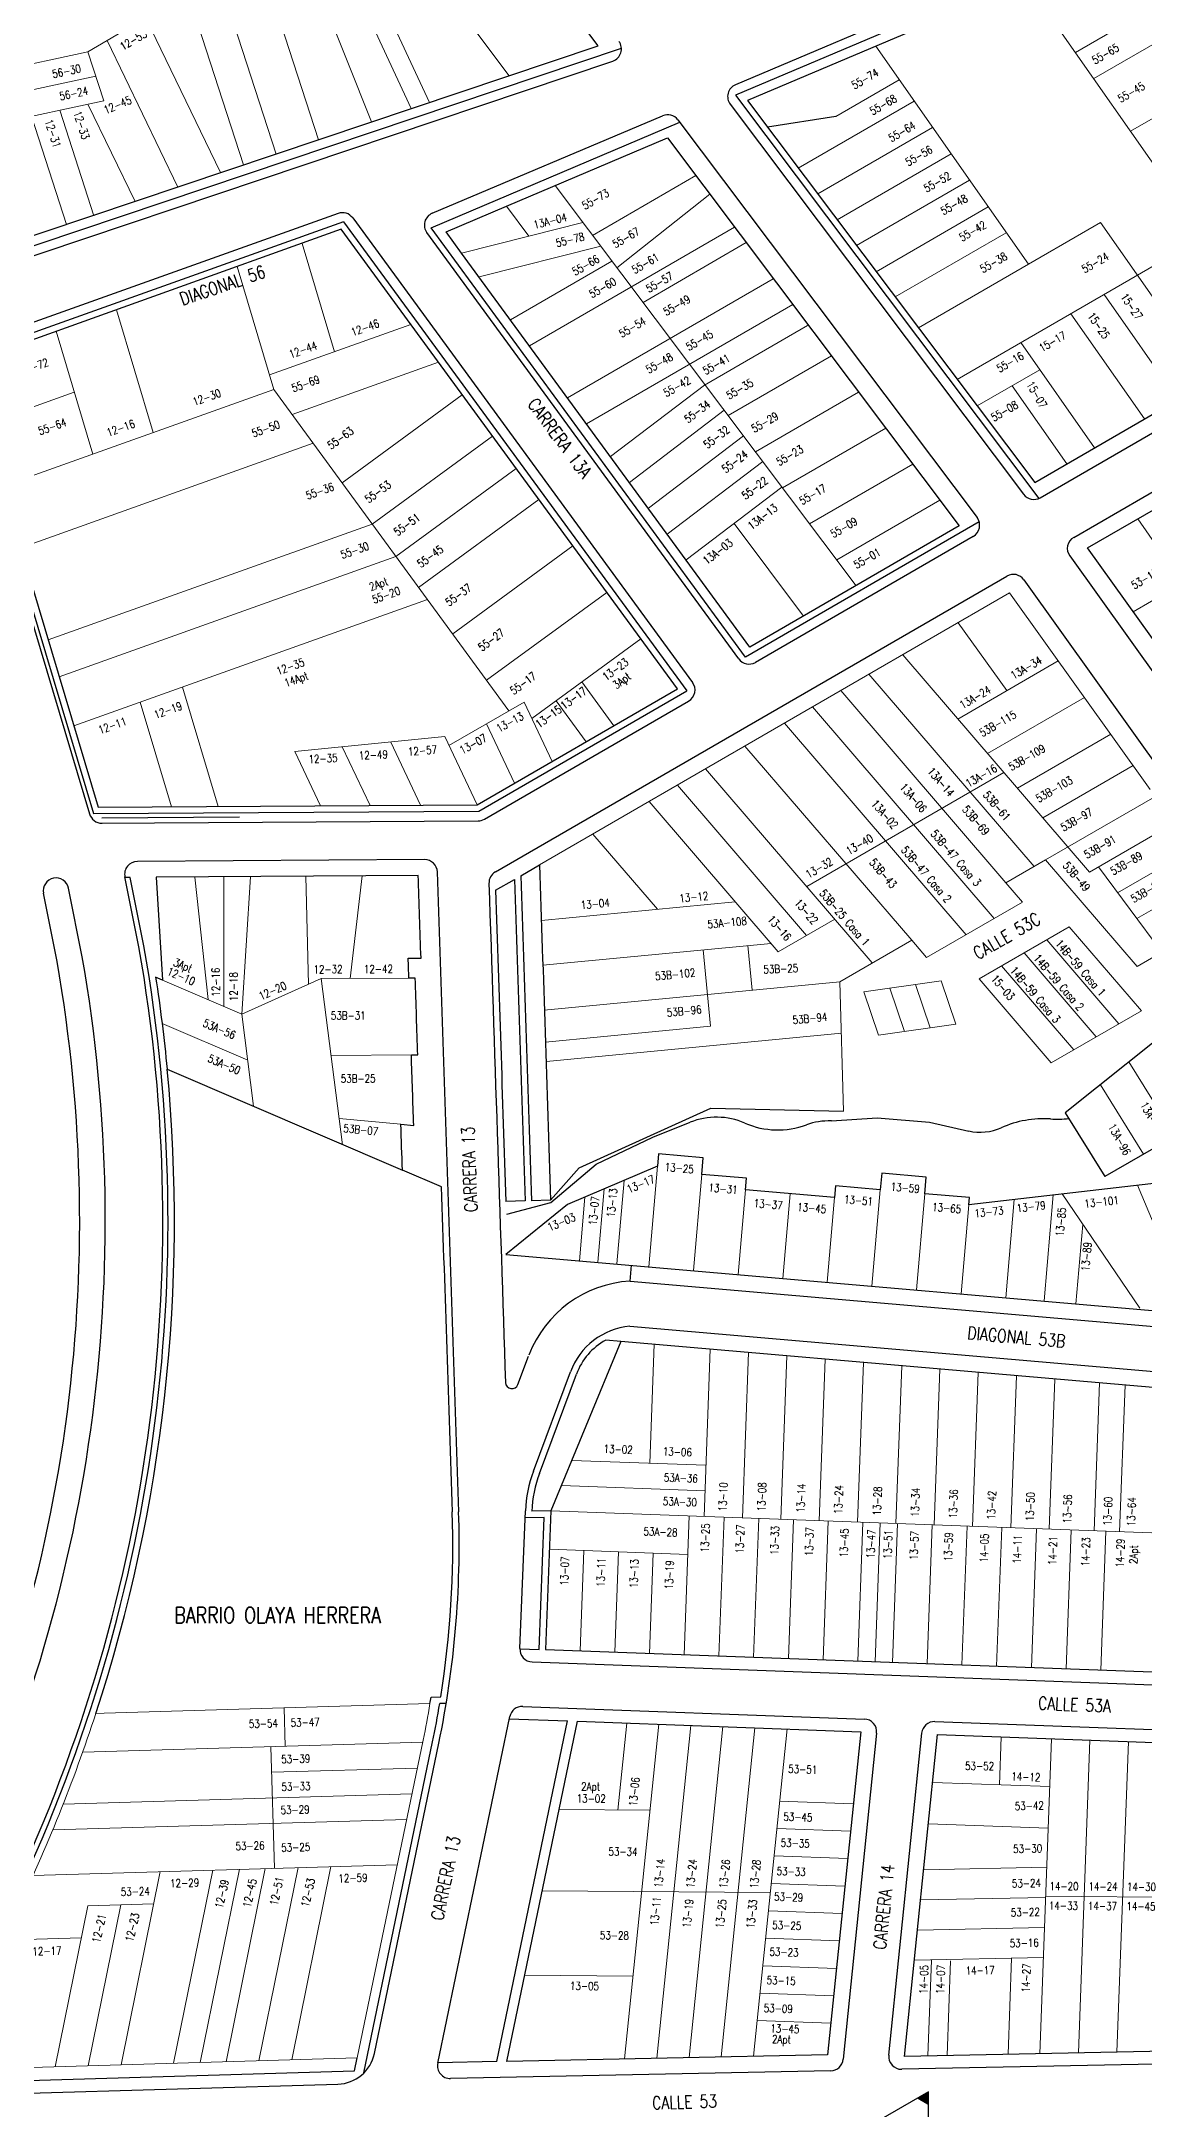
# Model space of a CAD drawing. Header units: millimetres. Extents: x 1022434 to 1024646, y 1272610 to 1274311.
# Drawn here: x 1022953.7 to 1023126.1, y 1272995.3 to 1273318.5 of the extents above; entities that cross this region are included whole.
import ezdxf
from ezdxf.enums import TextEntityAlignment as Align

# ---------------------------------------------------------------- set-up
doc = ezdxf.new("R2010")
doc.units = ezdxf.units.MM
doc.header["$MEASUREMENT"] = 0
for name, color, linetype, lineweight in [('CAB_RG6', 19, 'Continuous', 30), ('NOMENCLATURA', 23, 'Continuous', 0), ('Planimetria_Varios', 251, 'Continuous', 0)]:
    doc.layers.add(name, color=color, linetype=linetype, lineweight=lineweight)
for name, color, linetype in [('DISP_AMP_SA', 7, 'Continuous'), ('Nombre_Barrios', 7, 'Continuous'), ('NOMEN', 251, 'Continuous'), ('PLANIMETRIA', 8, 'Continuous'), ('TEXT_AMP', 5, 'Continuous')]:
    doc.layers.add(name, color=color, linetype=linetype)
doc.styles.add('BARRIO', font='simplex.shx', dxfattribs={"width": 0.8, "height": 2.5})
doc.styles.add('CALLE', font='simplex.shx', dxfattribs={"width": 0.8, "height": 2})
doc.styles.add('NOMEN', font='simplex.shx', dxfattribs={"width": 0.8, "height": 1.25})
doc.styles.add('TAHOMA', font='tahoma.ttf')

# ---------------------------------------------------------------- blocks, each defined once
blk = doc.blocks.new('Amp_MB')
at = {"color": 0}
blk.add_lwpolyline([(-0.01, 5.25), (-0.01, -5.25), (9.08, 0)], close=True, dxfattribs=at)
for points in [[(-0.01, 5.25), (-0.01, 3.2), (1.77, 4.22)], [(7.31, 1.03), (7.31, -1.03), (9.08, 0)]]:
    blk.add_solid(points, dxfattribs=at)
for tag, p in [('DISP_INT', (2.63, 6.91)), ('MODULO', (2.63, 5.5)), ('CONTROL', (2.61, 4.18))]:
    blk.add_attdef(tag, p, '', height=1, dxfattribs=at)

msp = doc.modelspace()

# ---------------------------------------------------------------- linework, layer by layer
at = {"layer": 'CAB_RG6'}
msp.add_lwpolyline([(1022984.66, 1273197.27), (1022963.13, 1273197.12)], dxfattribs=at)
at = {"layer": 'PLANIMETRIA', "linetype": 'Continuous'}
for p, q in [((1023040.73, 1273317.81), (1022992.41, 1273382.04)), ((1023135.48, 1273342.77), (1023062.19, 1273311.72)), ((1023137.85, 1273342.14), (1023062.19, 1273310.09)), ((1022938.65, 1273281.96), (1023044.36, 1273317.45)), ((1022939.14, 1273283.71), (1023040.73, 1273317.81)), ((1022940.46, 1273280.99), (1023043, 1273315.41)), ((1023062.19, 1273310.09), (1023109.59, 1273247.09)), ((1023014.79, 1273291.64), (1023050.81, 1273306.9)), ((1023053.18, 1273306.26), (1023099.96, 1273244.09)), ((1023061.37, 1273308.68), (1023107.23, 1273247.74)), ((1023077.88, 1273306.79), (1023067.2, 1273305.1)), ((1023014.63, 1273289.4), (1023053.48, 1273305.86)), ((1023026.41, 1273292.76), (1023051.57, 1273303.42)), ((1023051.57, 1273303.42), (1023097.18, 1273242.79)), ((1023000.93, 1273290.33), (1022940.62, 1273268.78)), ((1023000.07, 1273291.62), (1022941.41, 1273270.65)), ((1023000.93, 1273290.33), (1023054.6, 1273217.02)), ((1023002.36, 1273290.92), (1023055.48, 1273218.35)), ((1023016.96, 1273288.76), (1023026.41, 1273292.76)), ((1023062.7, 1273222.03), (1023013.96, 1273288.62)), ((1023063.74, 1273222.3), (1023014.63, 1273289.4)), ((1023019.38, 1273285.44), (1023016.96, 1273288.76)), ((1023064.45, 1273223.87), (1023019.38, 1273285.44)), ((1023109.82, 1273247.21), (1023175.19, 1273285)), ((1023115.06, 1273241), (1023180.09, 1273278.59)), ((1023117.23, 1273239.36), (1023180.51, 1273275.95)), ((1022940.17, 1273268.19), (1022961.24, 1273197.82)), ((1022940.62, 1273268.78), (1022961.86, 1273197.86)), ((1023100.28, 1273243.43), (1023063.74, 1273222.3)), ((1023097.18, 1273242.79), (1023064.45, 1273223.87)), ((1023099.36, 1273241.16), (1023065.32, 1273221.48)), ((1023114.44, 1273238.1), (1023136.17, 1273207.74)), ((1023138.67, 1273209.4), (1023117.23, 1273239.36)), ((1023024.66, 1273188.74), (1023104.62, 1273234.96)), ((1023107.25, 1273234.4), (1023129.51, 1273203.29)), ((1023022.08, 1273198.22), (1023054.6, 1273217.02)), ((1023022.94, 1273196.98), (1023054.87, 1273215.44)), ((1022961.86, 1273197.86), (1023022.08, 1273198.22)), ((1022962.92, 1273196.36), (1023021.95, 1273196.71)), ((1023013.59, 1273190.66), (1022968.71, 1273190.38)), ((1023028.62, 1273188.14), (1023031.57, 1273189.84)), ((1022968.95, 1273177.02), (1022966.77, 1273187.95)), ((1022967.6, 1273187.87), (1022966.78, 1273187.87)), ((1022969.74, 1273177.18), (1022967.6, 1273187.87)), ((1023024.7, 1273185.87), (1023027.64, 1273187.57)), ((1022956.15, 1273174.76), (1022954.03, 1273185.4)), ((1022960.09, 1273175.46), (1022957.95, 1273186.18)), ((1023143.61, 1273174.94), (1023113.72, 1273151.07)), ((1023037.77, 1273142.49), (1023058.32, 1273151.82)), ((1023058.32, 1273151.82), (1023079.07, 1273151.36)), ((1023113.72, 1273151.07), (1023119.9, 1273141.13)), ((1023136.89, 1273150.95), (1023119.9, 1273141.13)), ((1023049.26, 1273147.3), (1023055.1, 1273149.61)), ((1023077.18, 1273149.82), (1023084.32, 1273150.33)), ((1023084.32, 1273150.33), (1023092.53, 1273149.62)), ((1023092.53, 1273149.62), (1023098.65, 1273148.25)), ((1023040.44, 1273143.08), (1023049.26, 1273147.3)), ((1023016.22, 1273139.54), (1023010.13, 1273142.15)), ((1023033.3, 1273137.46), (1023037.77, 1273142.49)), ((1023033.33, 1273137.07), (1023040.44, 1273143.08)), ((1023029.3, 1273137.32), (1023026.3, 1273137.23)), ((1023026.43, 1273135.26), (1023033.33, 1273137.07)), ((1023033.3, 1273137.46), (1023030.3, 1273137.36)), ((1023045.71, 1273124.79), (1023045.92, 1273127.28)), ((1023045.71, 1273124.79), (1023159.86, 1273114.9)), ((1023044.28, 1273115.38), (1023041.92, 1273115.59)), ((1023045.67, 1273117.77), (1023164.81, 1273107.45)), ((1023028.18, 1273108.64), (1023029.84, 1273113.08)), ((1023030.6, 1273095.11), (1023036.4, 1273110.63)), ((1023031.54, 1273094.76), (1023037.33, 1273110.28)), ((1023028.49, 1273067.38), (1023029.35, 1273088.91)), ((1023032.31, 1273087.88), (1023029.31, 1273087.83)), ((1023033.35, 1273088.91), (1023030.35, 1273088.85)), ((1023031.49, 1273067.26), (1023032.31, 1273087.88)), ((1023028.49, 1273067.37), (1023031.49, 1273067.26)), ((1023030.42, 1273065.3), (1023167.94, 1273060.23)), ((1022962.22, 1273057.25), (1022962.22, 1273057.25)), ((1023014.61, 1273059.79), (1023016.13, 1273059.83)), ((1023015.97, 1273058.83), (1023016.99, 1273058.86)), ((1023028.94, 1273058.35), (1023082.34, 1273056.38)), ((1023015.66, 1273002.61), (1023026.9, 1273056.76)), ((1023024.9, 1273002.86), (1023035.96, 1273056.09)), ((1023026.84, 1273056.43), (1023035.96, 1273056.09)), ((1023084.26, 1273054.18), (1023079.03, 1273003.22)), ((1023086.14, 1273003.85), (1023091.3, 1273054.18)), ((1023093.36, 1273055.98), (1023168.26, 1273053.22)), ((1023004.1, 1273001.07), (1023014.84, 1273052.79)), ((1023005.76, 1273004.11), (1023015.82, 1273052.58)), ((1023002.64, 1273001.41), (1023003.06, 1273003.42)), ((1023024.9, 1273002.86), (1023015.67, 1273002.67)), ((1023168.95, 1273003.3), (1023088.17, 1273001.65)), ((1022949.85, 1272999.86), (1023002.64, 1273001.41)), ((1022949.91, 1272997.86), (1023000.06, 1272999.33)), ((1023077.09, 1273001.42), (1023017.66, 1273000.21))]:
    msp.add_line(p, q, dxfattribs=at)
for points in [[(1023135.91, 1273339.69), (1023064.07, 1273309.26), (1023108.96, 1273249.6), (1023173.03, 1273286.64)], [(1023053.13, 1273217.32), (1023000.56, 1273289.14), (1022941.85, 1273268.15), (1022962.6, 1273198.86), (1023021.8, 1273199.21)], [(1023033.35, 1273088.91), (1023032.49, 1273067.22), (1023165.51, 1273062.32), (1023164.84, 1273104.94), (1023044.28, 1273115.38), (1023033.35, 1273088.91)], [(1023037.48, 1273056.03), (1023081.77, 1273054.4), (1023076.59, 1273003.91), (1023026.44, 1273002.89), (1023037.48, 1273056.03)], [(1023167.19, 1273051.25), (1023167.91, 1273005.28), (1023088.63, 1273003.66), (1023093.79, 1273053.96)]]:
    msp.add_lwpolyline(points, close=True, dxfattribs=at)
for points in [[(1023012.61, 1273188.16), (1022971.67, 1273187.9), (1022972.65, 1273171.82), (1022971.56, 1273172.28, -0.014612), (1022973.36, 1273157.91), (1023010.13, 1273142.15, -0.000023), (1023009.89, 1273149.31), (1023011.9, 1273149.12, -0.000036), (1023011.53, 1273160.15), (1023012.53, 1273160.16, -0.000039), (1023012.14, 1273172.15), (1023011.14, 1273172.15, -0.00001), (1023011.04, 1273175.24), (1023013.04, 1273175.25, -0.000042), (1023012.61, 1273188.16)], [(1023077.69, 1273137.86), (1023063.75, 1273139.07), (1023063.9, 1273140.88), (1023056.93, 1273141.48), (1023057.15, 1273144.07), (1023050.18, 1273144.68), (1023050.01, 1273142.76), (1023035.92, 1273136.75), (1023026.3, 1273128.98), (1023159.85, 1273117.41, 0.521708), (1023166.16, 1273124.97), (1023160.99, 1273143.92), (1023098.68, 1273136.74), (1023098.77, 1273137.86), (1023091.8, 1273138.46), (1023092.02, 1273141.05), (1023085.05, 1273141.66), (1023084.82, 1273139.07), (1023077.85, 1273139.67)]]:
    msp.add_lwpolyline(points, format="xyb", close=True, dxfattribs=at)
for centre, radius, start, end in [((1023042.37, 1273317.31), 2, 288.5581, 36.9589), ((1023062.97, 1273309.88), 2, 112.9579, 216.9589), ((1023051.59, 1273305.05), 2, 36.9589, 112.9579), ((1023000.75, 1273289.74), 2, 36.2047, 109.6691), ((1023015.57, 1273289.8), 2, 112.9579, 216.2047), ((1023108.82, 1273248.94), 2, 216.9589, 300.032), ((1023098.36, 1273242.89), 2, 300.032, 36.9589), ((1023116.06, 1273239.27), 2, 120.032, 215.5929), ((1023105.63, 1273233.23), 2, 35.5929, 120.032), ((1023064.31, 1273223.21), 2, 216.2047, 300.032), ((1023053.87, 1273217.17), 2, 300.032, 36.2047), ((1022963.17, 1273198.35), 2, 195.1562, 270.3581), ((1023021.94, 1273198.71), 2, 270.3414, 300.032), ((1022968.72, 1273188.38), 2, 90.3581, 192.5986), ((1023013.6, 1273188.66), 2, 1.8681, 90.3581), ((1100520.06, 1275716.56), 77529.67, 181.8676179, 181.9063543), ((1022955.99, 1273185.79), 2, 11.3014, 191.3014), ((1100520.05, 1275716.56), 77545.67, 181.8680573, 181.9419574), ((1023025.66, 1273187), 2, 120.032, 181.8696), ((1100520.06, 1275716.56), 77537.67, 181.8695726, 181.9272272), ((1100520.06, 1275716.56), 77533.67, 181.8692005, 181.906353), ((1100520.06, 1275716.56), 77532.67, 181.8688049, 181.9063533), ((1100520.06, 1275716.56), 77536.67, 181.8703873, 181.906352), ((1022726.61, 1273134.27), 246.08, 334.137, 10.0042), ((1022726.62, 1273134.27), 246.88, 334.1369, 10.0086), ((1022726.61, 1273134.27), 233.08, 334.137, 10.0042), ((1022726.61, 1273134.27), 237.08, 334.137, 10.0042), ((1022726.62, 1273134.27), 247.88, 341.897, 5.4728), ((1023059.23, 1273139.18), 11.23, 66.6746, 111.6133), ((1023068.81, 1273161.39), 12.97, 246.6746, 290.1192), ((1023076.75, 1273139.72), 10.11, 87.5651, 110.1192), ((1023100.43, 1273156.19), 8.13, 257.3742, 293.9547), ((1023110.42, 1273133.7), 16.48, 86.4585, 113.9547), ((1023112.48, 1273166.89), 16.78, 266.4585, 276.1007), ((1100520.05, 1275716.56), 77546.67, 181.9043918, 181.9419574), ((1023046.76, 1273106.76), 18.06, 93.3448, 158.9282), ((1023046.76, 1273106.76), 11.06, 95.6556, 159.5179), ((1023046.76, 1273106.76), 10.06, 118.7278, 159.5179), ((1023027.24, 1273108.99), 1, 181.9272, 339.5179), ((1023049.34, 1273088.11), 20, 159.5179, 177.7172), ((1023049.34, 1273088.11), 19, 159.5179, 177.7863), ((1022866.49, 1273083.6), 152.52, 348.2677, 1.942), ((1022866.49, 1273083.6), 151.52, 350.976, 1.942), ((1023030.49, 1273067.3), 2, 177.7172, 267.8898), ((1022866.62, 1273083.58), 149.89, 350.4785, 350.8679), ((1022866.49, 1273083.6), 151.52, 348.2677, 350.5909), ((1023028.86, 1273056.35), 2, 87.8898, 168.2677), ((1023082.27, 1273054.38), 2, 354.1473, 87.8898), ((1023093.28, 1273053.98), 2, 87.8898, 174.1473), ((1022999.88, 1273005.33), 6, 271.681, 348.2677), ((1023017.62, 1273002.21), 2, 168.2677, 271.1691), ((1023077.04, 1273003.42), 2, 271.1691, 354.1473), ((1023088.13, 1273003.65), 2, 174.1473, 271.1691)]:
    msp.add_arc(centre, radius, start, end, dxfattribs=at)
at = {"layer": 'Planimetria_Varios', "linetype": 'Continuous'}
for p, q in [((1022997.02, 1273303.14), (1022985.23, 1273339.49)), ((1023005.3, 1273305.92), (1022992, 1273339.34)), ((1023006.76, 1273339.84), (1023026.84, 1273313.15)), ((1022985.32, 1273299.21), (1022973.12, 1273336.81)), ((1022990.39, 1273300.91), (1022978.36, 1273337.97)), ((1022981.71, 1273298), (1022963.93, 1273334.79)), ((1023115.32, 1273316.78), (1023141.39, 1273331.85)), ((1023011.51, 1273308), (1023001.57, 1273329.34)), ((1023014.37, 1273308.96), (1023004.41, 1273330.34)), ((1023146.96, 1273271.57), (1023107.66, 1273327.72)), ((1023118.19, 1273312.69), (1023144.26, 1273327.76)), ((1022960.97, 1273316.87), (1022970.02, 1273322.19)), ((1023123.94, 1273304.46), (1023150.01, 1273319.53)), ((1022930.49, 1273310.38), (1022960.97, 1273316.87)), ((1022963.45, 1273309.22), (1022960.97, 1273316.87)), ((1022975.03, 1273295.75), (1022963.97, 1273318.63)), ((1023107.97, 1273283.68), (1023084.13, 1273317.75)), ((1022931.73, 1273306.55), (1022962.21, 1273313.05)), ((1023077.88, 1273306.79), (1023087.79, 1273312.52)), ((1022932.97, 1273302.73), (1022963.45, 1273309.22)), ((1023072.01, 1273298.7), (1023090.13, 1273309.17)), ((1022957.64, 1273289.87), (1022952.14, 1273306.81)), ((1022961.92, 1273291.26), (1022956.57, 1273307.76)), ((1022968.34, 1273293.51), (1022960.99, 1273308.7)), ((1023075.04, 1273294.67), (1023093.01, 1273305.06)), ((1023078.07, 1273290.65), (1023095.89, 1273300.95)), ((1023056, 1273297.53), (1023039.86, 1273288.2)), ((1023081.1, 1273286.62), (1023098.76, 1273296.84)), ((1023034.01, 1273295.98), (1023081.05, 1273233.46)), ((1023058.19, 1273294.62), (1023043.67, 1273283.13)), ((1023026.41, 1273292.76), (1023029.92, 1273288.09)), ((1023029.92, 1273288.09), (1023038.35, 1273290.21)), ((1023084.2, 1273282.5), (1023101.71, 1273292.63)), ((1023090.79, 1273273.74), (1023119.27, 1273290.21)), ((1023136.53, 1273265.54), (1023119.27, 1273290.21)), ((1022994.44, 1273286.95), (1022999.51, 1273270.01)), ((1023019.38, 1273285.44), (1023029.92, 1273288.09)), ((1023022.11, 1273281.71), (1023041.14, 1273286.51)), ((1023062.05, 1273289.48), (1023029.99, 1273270.94)), ((1023063.87, 1273287.06), (1023047.74, 1273277.73)), ((1023087.15, 1273278.57), (1023104.52, 1273288.61)), ((1023096.84, 1273265.69), (1023135.45, 1273288.01)), ((1022984.28, 1273283.32), (1022990.03, 1273264.13)), ((1023042.89, 1273284.17), (1023027.02, 1273275)), ((1023068.11, 1273281.43), (1023035.94, 1273262.83)), ((1023071.14, 1273277.4), (1023038.91, 1273258.77)), ((1023131.32, 1273262.52), (1023119.81, 1273278.97)), ((1022965.42, 1273276.58), (1022971.17, 1273257.39)), ((1023011.45, 1273274.27), (1022989.36, 1273266.38)), ((1023073.47, 1273274.11), (1023057.34, 1273264.78)), ((1023126.11, 1273259.51), (1023114.6, 1273275.96)), ((1022955.99, 1273273.21), (1022961.74, 1273254.02)), ((1023118.29, 1273254.99), (1023106.78, 1273271.44)), ((1023015.76, 1273268.38), (1022992.9, 1273260.21)), ((1023077.2, 1273269.35), (1023061.06, 1273260.03)), ((1023099.97, 1273261.54), (1023109.75, 1273267.19)), ((1022990.03, 1273264.13), (1022947.59, 1273248.97)), ((1022990.03, 1273264.13), (1023026.79, 1273213.92)), ((1023042.68, 1273253.62), (1023057.34, 1273264.78)), ((1023113.99, 1273252.51), (1023105.45, 1273264.71)), ((1022958.84, 1273263.7), (1022944.7, 1273258.64)), ((1023019.48, 1273263.29), (1023000.71, 1273249.55)), ((1023045.63, 1273249.58), (1023060.43, 1273260.86)), ((1023081.44, 1273263.72), (1023065.3, 1273254.39)), ((1023085.68, 1273258.08), (1023069.54, 1273248.76)), ((1022996.19, 1273255.72), (1022950.47, 1273239.37)), ((1023024.21, 1273256.84), (1023005.43, 1273243.09)), ((1023048.58, 1273245.55), (1023063.44, 1273256.86)), ((1023027.91, 1273251.79), (1023009.13, 1273238.04)), ((1023051.54, 1273241.51), (1023066.45, 1273252.87)), ((1023089.92, 1273252.45), (1023073.78, 1273243.12)), ((1023054.49, 1273237.48), (1023069.45, 1273248.87)), ((1023031.45, 1273246.95), (1023012.67, 1273233.2)), ((1023094.15, 1273246.81), (1023078.02, 1273237.49)), ((1023005.43, 1273243.09), (1022954.78, 1273224.99)), ((1023061.97, 1273243.17), (1023072.85, 1273228.72)), ((1023125.08, 1273243.9), (1023132.09, 1273233.87)), ((1023009.13, 1273238.04), (1022956.5, 1273219.23)), ((1023036.77, 1273239.68), (1023017.99, 1273225.94)), ((1023124.35, 1273229.4), (1023139.04, 1273237.89)), ((1023042.08, 1273232.42), (1023023.3, 1273218.68)), ((1023105.05, 1273232.32), (1023031.57, 1273189.84)), ((1023127.02, 1273201.62), (1023105.05, 1273232.32)), ((1023014.06, 1273231.31), (1022958.8, 1273211.56)), ((1023047.4, 1273225.16), (1023030.36, 1273212.69)), ((1023104.62, 1273217.06), (1023097.02, 1273227.68)), ((1023088.34, 1273222.66), (1023117.52, 1273188.71)), ((1023083.06, 1273219.61), (1023108.86, 1273189.59)), ((1023112.65, 1273221.7), (1023096.96, 1273212.63)), ((1022975.77, 1273217.62), (1022981.36, 1273198.97)), ((1023034.15, 1273215.46), (1023038.84, 1273209.06)), ((1023038.19, 1273218.42), (1023043.19, 1273211.58)), ((1023078.65, 1273217.06), (1023104.45, 1273187.04)), ((1023116.74, 1273215.98), (1023101.61, 1273207.23)), ((1022969.17, 1273215.26), (1022974.06, 1273198.93)), ((1023017.41, 1273208.49), (1023029.14, 1273215.27)), ((1023033.53, 1273205.99), (1023029.14, 1273215.27)), ((1023074.25, 1273214.51), (1023102.64, 1273181.48)), ((1023016.75, 1273209.87), (1022993.33, 1273207.55)), ((1023012.98, 1273199.16), (1023008.3, 1273209.03)), ((1023021.8, 1273199.21), (1023016.75, 1273209.87)), ((1023027.67, 1273202.6), (1023023.27, 1273211.88)), ((1023069.84, 1273211.97), (1023098.23, 1273178.93)), ((1023120.84, 1273210.26), (1023106.25, 1273201.83)), ((1022997.35, 1273199.07), (1022993.33, 1273207.55)), ((1023005.07, 1273199.11), (1023000.73, 1273208.28)), ((1023063.68, 1273208.4), (1023089.74, 1273178.08)), ((1023057.51, 1273204.84), (1023083.57, 1273174.51)), ((1023104.16, 1273204.26), (1023073.33, 1273186.44)), ((1023124.35, 1273205.36), (1023110.23, 1273197.2)), ((1023048.7, 1273199.75), (1023068.89, 1273176.26)), ((1023053.11, 1273202.29), (1023073.29, 1273178.8)), ((1023127.72, 1273200.49), (1023110.65, 1273190.63)), ((1023130.41, 1273196.16), (1023117.52, 1273188.71)), ((1023039.89, 1273194.65), (1023049.99, 1273182.9)), ((1023104.45, 1273187.04), (1023110.65, 1273190.63)), ((1023110.65, 1273190.63), (1023124.96, 1273173.98)), ((1023133.06, 1273191.91), (1023121.92, 1273185.47)), ((1022977.7, 1273187.94), (1022979.75, 1273168.78)), ((1022982.23, 1273187.97), (1022982.21, 1273167.72)), ((1022986.4, 1273187.99), (1022985.03, 1273166.51)), ((1022995.06, 1273188.05), (1022995.47, 1273171.17)), ((1023003.82, 1273188.1), (1023001.96, 1273172.09)), ((1023107.04, 1273184.02), (1023104.45, 1273187.04)), ((1023118.91, 1273189.51), (1023128.82, 1273176.21)), ((1023135.7, 1273187.66), (1023124.93, 1273181.44)), ((1023062.17, 1273184.07), (1023031.85, 1273181.16)), ((1023092.07, 1273175.37), (1023107.04, 1273184.02)), ((1023077.7, 1273181.35), (1023068.89, 1273176.26)), ((1023067.76, 1273177.57), (1023032.08, 1273174.15)), ((1023064.79, 1273170.26), (1023064.12, 1273177.23)), ((1023078.49, 1273171.57), (1023089.74, 1273178.08)), ((1023089.74, 1273178.08), (1023092.07, 1273175.37)), ((1023110.84, 1273178.14), (1023122.11, 1273165.02)), ((1023058.3, 1273164.61), (1023057.15, 1273176.56)), ((1023103.79, 1273174.06), (1023115.07, 1273160.94)), ((1023107.32, 1273176.1), (1023118.59, 1273162.98)), ((1023124.96, 1273173.98), (1023128.82, 1273176.21)), ((1022985.03, 1273166.51), (1022972.65, 1273171.82)), ((1022997.45, 1273172.06), (1022985.03, 1273166.51)), ((1023011.14, 1273172.15), (1022997.45, 1273172.06)), ((1022997.45, 1273172.06), (1023000.75, 1273146.11)), ((1023078.49, 1273171.57), (1023032.31, 1273167.14)), ((1023079.07, 1273151.36), (1023078.49, 1273171.57)), ((1023086.3, 1273170.56), (1023088.59, 1273163.81)), ((1023090.33, 1273171.13), (1023092.62, 1273164.39)), ((1022985.95, 1273159.32), (1022972.58, 1273165.05)), ((1022985.03, 1273166.51), (1022986.86, 1273152.13)), ((1023058.3, 1273164.61), (1023032.48, 1273162.14)), ((1023078.78, 1273163.56), (1023032.64, 1273159.14)), ((1023011.53, 1273160.15), (1022998.98, 1273160.07)), ((1023123.7, 1273159.04), (1023130.89, 1273147.48)), ((1023119.23, 1273155.47), (1023125.97, 1273144.64)), ((1023009.89, 1273149.31), (1023000.23, 1273150.22)), ((1023050.01, 1273142.76), (1023048.65, 1273127.05)), ((1023056.93, 1273141.48), (1023055.63, 1273126.44)), ((1023038.65, 1273137.92), (1023037.79, 1273127.99)), ((1023041.68, 1273139.21), (1023040.68, 1273127.74)), ((1023044.8, 1273140.54), (1023043.67, 1273127.48)), ((1023063.75, 1273139.07), (1023062.6, 1273125.84)), ((1023070.72, 1273138.46), (1023069.57, 1273125.23)), ((1023077.69, 1273137.86), (1023076.55, 1273124.63)), ((1023084.82, 1273139.07), (1023083.52, 1273124.03)), ((1023091.8, 1273138.46), (1023090.5, 1273123.42)), ((1023111.86, 1273138.26), (1023110.42, 1273121.7)), ((1023125.42, 1273120.58), (1023113.24, 1273138.42)), ((1023133.4, 1273119.79), (1023125.03, 1273139.78)), ((1023098.68, 1273136.74), (1023097.47, 1273122.82)), ((1023105.77, 1273137.56), (1023104.44, 1273122.21)), ((1023116.48, 1273133.67), (1023115.4, 1273121.26)), ((1023049.48, 1273114.93), (1023048.8, 1273096.34)), ((1023058.25, 1273114.17), (1023057.29, 1273088.02)), ((1023064.23, 1273113.65), (1023063.28, 1273087.8)), ((1023070.22, 1273113.13), (1023069.28, 1273087.58)), ((1023076.2, 1273112.62), (1023075.27, 1273087.36)), ((1023082.19, 1273112.1), (1023081.27, 1273087.14)), ((1023088.17, 1273111.58), (1023087.26, 1273086.92)), ((1023094.16, 1273111.06), (1023093.26, 1273086.7)), ((1023100.14, 1273110.54), (1023099.26, 1273086.48)), ((1023106.13, 1273110.02), (1023105.25, 1273086.26)), ((1023112.11, 1273109.5), (1023111.25, 1273086.04)), ((1023119.1, 1273108.9), (1023118.24, 1273085.78)), ((1023123.09, 1273108.55), (1023122.24, 1273085.63)), ((1023036.61, 1273096.79), (1023057.58, 1273096.02)), ((1023034.98, 1273092.85), (1023057.43, 1273092.02)), ((1023033.35, 1273088.91), (1023165.17, 1273084.05)), ((1023054.98, 1273088.11), (1023054.18, 1273066.43)), ((1023060.4, 1273087.91), (1023059.6, 1273066.23)), ((1023065.83, 1273087.71), (1023065.03, 1273066.03)), ((1023071.26, 1273087.51), (1023070.46, 1273065.83)), ((1023076.68, 1273087.31), (1023075.88, 1273065.63)), ((1023082.11, 1273087.11), (1023081.31, 1273065.43)), ((1023084.81, 1273087.01), (1023084.01, 1273065.33)), ((1023087.53, 1273086.91), (1023086.74, 1273065.23)), ((1023092.96, 1273086.71), (1023092.16, 1273065.03)), ((1023098.39, 1273086.51), (1023097.59, 1273064.83)), ((1023103.81, 1273086.31), (1023103.01, 1273064.63)), ((1023033.13, 1273082.91), (1023054.76, 1273082.11)), ((1023109.24, 1273086.11), (1023108.44, 1273064.43)), ((1023114.67, 1273085.91), (1023113.87, 1273064.23)), ((1023120.09, 1273085.71), (1023119.29, 1273064.03)), ((1023038.48, 1273082.71), (1023037.9, 1273067.03)), ((1023043.9, 1273082.51), (1023043.33, 1273066.83)), ((1023049.33, 1273082.31), (1023048.75, 1273066.63)), ((1022991.82, 1273052.11), (1022991.65, 1273058.11)), ((1023045.21, 1273055.75), (1023043.82, 1273042.16)), ((1023050.22, 1273055.56), (1023044.86, 1273003.26)), ((1023055.23, 1273055.38), (1023049.9, 1273003.37)), ((1023060.24, 1273055.2), (1023054.93, 1273003.47)), ((1023065.24, 1273055.01), (1023059.97, 1273003.57)), ((1023070.25, 1273054.83), (1023065.01, 1273003.68)), ((1022960.16, 1273051.18), (1023013.3, 1273052.74)), ((1022990.14, 1273033.06), (1022989.59, 1273052.05)), ((1023103.46, 1273046.1), (1023103.74, 1273053.59)), ((1023109.79, 1273004.09), (1023111.61, 1273053.3)), ((1023115.8, 1273004.21), (1023117.6, 1273053.08)), ((1023121.81, 1273004.33), (1023123.6, 1273052.86)), ((1022989.7, 1273048.05), (1023012.47, 1273048.72)), ((1022957.12, 1273043.09), (1023011.63, 1273044.69)), ((1023093.02, 1273046.48), (1023111.33, 1273045.81)), ((1023048.84, 1273042.12), (1023034.61, 1273042.24)), ((1023069.1, 1273043.56), (1023080.61, 1273043.14)), ((1022955.47, 1273039.04), (1023010.8, 1273040.67)), ((1023068.66, 1273039.27), (1023080.17, 1273038.85)), ((1023092.35, 1273040), (1023111.09, 1273039.31)), ((1023068.22, 1273034.99), (1023079.73, 1273034.56)), ((1022952.39, 1273031.95), (1023009.33, 1273033.62)), ((1022972.27, 1273032.53), (1022966.15, 1273002.34)), ((1022980.49, 1273032.77), (1022974.36, 1273002.58)), ((1022984.67, 1273032.9), (1022978.54, 1273002.7)), ((1022988.7, 1273033.01), (1022982.57, 1273002.82)), ((1022993.83, 1273033.17), (1022987.7, 1273002.97)), ((1022998.96, 1273033.32), (1022992.84, 1273003.12)), ((1023110.87, 1273033.22), (1023091.62, 1273032.82)), ((1023067.63, 1273029.25), (1023031.98, 1273029.54)), ((1023067.78, 1273030.7), (1023079.29, 1273030.28)), ((1023110.69, 1273028.51), (1023091.14, 1273028.11)), ((1023146.74, 1273028.4), (1023110.7, 1273028.7)), ((1022960.99, 1273027.2), (1022955.88, 1273002.04)), ((1022960.99, 1273027.2), (1022971.25, 1273027.5)), ((1022966.12, 1273027.35), (1022961.01, 1273002.19)), ((1023067.34, 1273026.41), (1023078.86, 1273025.99)), ((1022947.62, 1273021.8), (1022959.97, 1273022.17)), ((1023066.9, 1273022.13), (1023078.42, 1273021.7)), ((1023110.52, 1273023.81), (1023090.65, 1273023.4)), ((1023110.35, 1273019.1), (1023090.17, 1273018.69)), ((1023092.27, 1273003.73), (1023092.82, 1273018.72)), ((1023095.27, 1273003.79), (1023095.82, 1273018.61)), ((1023104.79, 1273003.99), (1023105.34, 1273019)), ((1023046.19, 1273016.2), (1023029.23, 1273016.33)), ((1023066.46, 1273017.84), (1023077.98, 1273017.42)), ((1023066.02, 1273013.55), (1023077.54, 1273013.13)), ((1023065.58, 1273009.27), (1023077.1, 1273008.84))]:
    msp.add_line(p, q, dxfattribs=at)
for points in [[(1023114.36, 1273180.17), (1023100.27, 1273172.02), (1023111.54, 1273158.91), (1023125.64, 1273167.05)], [(1023096.65, 1273164.96), (1023094.36, 1273171.71), (1023082.27, 1273169.98), (1023084.57, 1273163.24)]]:
    msp.add_lwpolyline(points, close=True, dxfattribs=at)
msp.add_lwpolyline([(1022962.22, 1273057.25, -0.033873), (1022949.67, 1273026.14), (1022938.05, 1273001.52), (1023003.06, 1273003.42), (1023013.38, 1273053.09, 0.009647), (1023014.44, 1273058.78), (1022963.52, 1273057.29)], format="xyb", close=True, dxfattribs=at)

# ---------------------------------------------------------------- block references
at = {"layer": 'DISP_AMP_SA'}
ref = msp.add_blockref('Amp_MB', (1023087.8, 1272995.48), dxfattribs=dict(at, rotation=299.9572159845914))
ref.add_attrib('NOMBRE_AMP', 'PHV-201', dxfattribs={"layer": 'TEXT_AMP', "height": 2.6, "rotation": 29.2092, "style": 'TAHOMA'}).set_placement((1023100.67, 1272988.69), align=Align.MIDDLE_CENTER)

# ---------------------------------------------------------------- texts
at = {"layer": 'Nombre_Barrios', "style": 'BARRIO', "width": 0.8}
msp.add_text(' BARRIO OLAYA HERRERA', height=2.5, dxfattribs=at).set_placement((1022973.12, 1273071.37))
at = {"layer": 'NOMEN', "linetype": 'Continuous', "style": 'NOMEN', "width": 0.8}
for s, rotation, p in [('12-53', 30.242, (1022966.44, 1273317.04)), ('55-65', 30.032, (1023118.38, 1273314.88)), ('56-30', 12.0294, (1022955.54, 1273312.76)), ('55-74', 30.032, (1023080.79, 1273310.98)), ('56-24', 12.0294, (1022956.67, 1273309.28)), ('12-45', 22.5265, (1022963.75, 1273307.13)), ('55-68', 30.032, (1023083.63, 1273306.93)), ('55-45', 30.032, (1023122.41, 1273308.88)), ('12-31', 287.9758, (1022954.21, 1273306.09)), ('12-33', 287.9758, (1022958.69, 1273307.39)), ('55-64', 30.032, (1023086.57, 1273302.73)), ('55-56', 30.032, (1023089.21, 1273298.96)), ('55-52', 30.032, (1023092.08, 1273294.86)), ('55-73', 30.032, (1023038.67, 1273292.17)), ('55-48', 30.032, (1023094.71, 1273291.32)), ('13A-04', 14.1338, (1023030.81, 1273289.19)), ('55-42', 30.032, (1023097.61, 1273287.19)), ('55-78', 14.1338, (1023034.29, 1273286.35)), ('55-67', 30.032, (1023043.42, 1273286.16)), ('55-66', 30.032, (1023037.13, 1273281.86)), ('55-61', 30.032, (1023046.45, 1273282.14)), ('55-38', 30.032, (1023100.88, 1273282.28)), ('55-24', 30.032, (1023116.77, 1273282.25)), ('55-60', 30.032, (1023039.77, 1273278.35)), ('55-57', 30.032, (1023048.66, 1273279.19)), ('55-49', 30.032, (1023051.37, 1273275.59)), ('15-27', 304.9848, (1023122.31, 1273278.6)), ('12-46', 19.6691, (1023002.36, 1273272.42)), ('55-54', 30.032, (1023044.43, 1273272.16)), ('15-25', 304.9848, (1023117.14, 1273275.61)), ('12-44', 19.6691, (1022992.68, 1273268.96)), ('55-45', 30.032, (1023054.92, 1273270.12)), ('15-17', 30.032, (1023110.09, 1273269.91)), ('55-72', 19.6691, (1022950.67, 1273266.33)), ('55-48', 30.032, (1023048.64, 1273266.56)), ('55-41', 30.032, (1023057.54, 1273266.36)), ('55-16', 30.032, (1023103.47, 1273266.72)), ('12-30', 19.6691, (1022977.62, 1273261.54)), ('55-69', 19.6691, (1022993.09, 1273263.67)), ('55-42', 30.032, (1023051.39, 1273262.9)), ('55-35', 30.032, (1023061.21, 1273262.52)), ('15-07', 300.032, (1023107.62, 1273264.95)), ('55-34', 37.296, (1023054.79, 1273258.79)), ('55-08', 30.032, (1023102.59, 1273259.07)), ('55-64', 19.6691, (1022953.48, 1273256.96)), ('12-16', 19.6691, (1022964.18, 1273256.74)), ('55-50', 19.6691, (1022986.85, 1273256.62)), ('55-63', 36.2047, (1022998.99, 1273254.68)), ('55-32', 37.296, (1023057.79, 1273254.8)), ('55-29', 30.032, (1023065.13, 1273257.32)), ('55-24', 37.296, (1023060.66, 1273250.99)), ('55-23', 30.032, (1023069.02, 1273252.14)), ('55-36', 19.6691, (1022995.3, 1273246.89)), ('55-53', 36.2047, (1023004.85, 1273246.29)), ('55-22', 37.296, (1023063.77, 1273246.85)), ('55-17', 30.032, (1023072.62, 1273246.04)), ('55-51', 36.2047, (1023009.38, 1273241.16)), ('13A-13', 37.296, (1023064.69, 1273242.13)), ('55-09', 30.032, (1023077.49, 1273240.88)), ('55-30', 19.6691, (1023000.75, 1273237.63)), ('55-45', 36.2047, (1023013.02, 1273236.19)), ('13A-03', 37.296, (1023057.69, 1273236.67)), ('55-01', 30.032, (1023081.12, 1273236.06)), ('53-130', 30.032, (1023124.52, 1273232.86)), ('2Apt', 19.6691, (1023005.21, 1273232.62)), ('55-20', 19.6691, (1023005.67, 1273230.64)), ('55-37', 36.2047, (1023017.43, 1273230.17)), ('55-27', 36.2047, (1023022.56, 1273223.15)), ('12-35', 19.6691, (1022990.69, 1273219.47)), ('13-23', 36.2047, (1023041.96, 1273218.54)), ('13A-34', 30.032, (1023105.65, 1273218.77)), ('14Apt', 19.6691, (1022991.94, 1273217.6)), ('55-17', 36.2047, (1023027.53, 1273216.36)), ('3Apt', 36.2047, (1023043.59, 1273217.24)), ('13-17', 36.2047, (1023035.42, 1273214.02)), ('13A-24', 30.032, (1023097.67, 1273214.15)), ('12-11', 19.6691, (1022962.88, 1273210.26)), ('12-19', 19.6691, (1022971.57, 1273212.64)), ('13-13', 28.4892, (1023025.24, 1273210.5)), ('13-15', 36.2047, (1023031.51, 1273211.15)), ('53B-115', 30.032, (1023100.78, 1273209.79)), ('13-07', 28.4892, (1023019.49, 1273207.09)), ('12-35', 2.6915, (1022995.49, 1273205.72)), ('12-49', 2.6915, (1023003.35, 1273206.29)), ('12-57', 4.2744, (1023011.05, 1273206.9)), ('53B-109', 30.032, (1023105.33, 1273204.5)), ('13A-16', 30.032, (1023098.62, 1273201.89)), ('53B-103', 30.032, (1023109.6, 1273199.53)), ('53B-97', 30.032, (1023113.47, 1273195.02)), ('13-40', 30.032, (1023079.93, 1273191.35)), ('53B-91', 30.032, (1023117.13, 1273190.76)), ('13-32', 30.032, (1023073.61, 1273187.69)), ('53B-89', 30.032, (1023121.24, 1273188.18)), ('53B-81', 30.032, (1023124.45, 1273183.87)), ('12-10', 336.8012, (1022973.22, 1273172.75)), ('3Apt', 336.8012, (1022974.21, 1273174.15)), ('12-16', 90.4479, (1022981.6, 1273169.25)), ('12-32', 0.3581, (1022996.24, 1273172.88)), ('12-42', 0.3581, (1023004.12, 1273172.93)), ('12-18', 90.4479, (1022984.39, 1273168.54)), ('12-20', 24.0823, (1022988.03, 1273168.67)), ('53A-56', 336.8012, (1022978.83, 1273164.66)), ('53A-50', 336.8012, (1022979.59, 1273159.13)), ('53B-25', 0.3581, (1023000.5, 1273155.81)), ('53B-07', 354.5978, (1023000.87, 1273148.08)), ('13-17', 23.1015, (1023045.55, 1273138.49)), ('13-25', 355.0482, (1023051.09, 1273142.02)), ('13-07', 84.5678, (1023040.49, 1273133.47)), ('13-13', 84.5678, (1023043.31, 1273134.72)), ('13-31', 355.0482, (1023057.94, 1273138.82)), ('13-51', 355.0482, (1023079.11, 1273136.98)), ('13-59', 355.0482, (1023086.41, 1273138.96)), ('13-101', 6.5758, (1023116.81, 1273136.26)), ('13-03', 23.1015, (1023033.14, 1273132.56)), ('13-37', 355.0482, (1023065, 1273136.38)), ('13-45', 355.0482, (1023071.8, 1273135.79)), ('13-65', 355.0482, (1023092.88, 1273135.79)), ('13-73', 6.5758, (1023099.63, 1273134.73)), ('13-79', 6.5758, (1023106.22, 1273135.55)), ('13-02', 357.8898, (1023041.57, 1273097.98)), ('13-06', 357.8898, (1023050.82, 1273097.58)), ('53A-36', 357.8898, (1023050.97, 1273093.51)), ('13-10', 87.8898, (1023060.79, 1273088.81)), ('13-08', 87.8898, (1023066.85, 1273088.81)), ('13-14', 87.8898, (1023072.98, 1273088.59)), ('13-24', 87.8898, (1023078.85, 1273088.37)), ('53A-30', 357.8898, (1023050.83, 1273089.8)), ('13-28', 87.8898, (1023084.9, 1273088.15)), ('13-34', 87.8898, (1023090.85, 1273087.93)), ('13-36', 87.8898, (1023096.8, 1273087.71)), ('13-42', 87.8898, (1023102.76, 1273087.49)), ('13-50', 87.8898, (1023108.8, 1273087.27)), ('13-56', 87.8898, (1023114.62, 1273086.92)), ('13-60', 87.8898, (1023120.94, 1273086.55)), ('13-64', 87.8898, (1023124.63, 1273086.48)), ('53A-28', 357.8898, (1023047.8, 1273085.09)), ('13-25', 87.8898, (1023058.01, 1273082.4)), ('13-27', 87.8898, (1023063.44, 1273082.2)), ('13-33', 87.8898, (1023068.87, 1273082)), ('13-37', 87.8898, (1023074.29, 1273081.8)), ('13-45', 87.8898, (1023079.73, 1273081.6)), ('13-47', 87.8898, (1023083.92, 1273081.45)), ('13-51', 87.8898, (1023086.58, 1273081.35)), ('13-57', 87.8898, (1023090.67, 1273081.2)), ('13-59', 87.8898, (1023096.02, 1273081)), ('14-05', 87.8898, (1023101.62, 1273080.8)), ('14-11', 87.8898, (1023106.79, 1273080.61)), ('14-21', 87.8898, (1023112.31, 1273080.4)), ('14-23', 87.8898, (1023117.47, 1273080.21)), ('14-29', 87.8898, (1023122.87, 1273080.01)), ('2Apt', 87.8898, (1023124.99, 1273080.57)), ('13-07', 87.8898, (1023036.03, 1273077.21)), ('13-11', 87.8898, (1023041.72, 1273077)), ('13-13', 87.8898, (1023046.89, 1273076.81)), ('13-19', 87.8898, (1023052.4, 1273076.61)), ('53-54', 1.681, (1022986.15, 1273054.98)), ('53-47', 1.681, (1022992.68, 1273055.17)), ('53-39', 1.681, (1022991.21, 1273049.45)), ('53-51', 357.8898, (1023070.42, 1273047.98)), ('53-52', 359.6887, (1023098.08, 1273048.42)), ('14-12', 357.8898, (1023105.29, 1273046.8)), ('53-33', 1.681, (1022991.24, 1273045.15)), ('13-02', 359.5339, (1023037.37, 1273043.35)), ('2Apt', 359.5339, (1023038.07, 1273045.22)), ('13-06', 84.1473, (1023046.76, 1273042.7)), ('53-29', 1.681, (1022991.11, 1273041.52)), ('53-45', 357.8898, (1023069.66, 1273040.51)), ('53-42', 1.1691, (1023105.86, 1273042.15)), ('53-35', 357.8898, (1023069.24, 1273036.44)), ('53-26', 1.681, (1022984.07, 1273035.88)), ('53-25', 1.681, (1022991.21, 1273035.64)), ('53-34', 359.5339, (1023042.34, 1273035.05)), ('13-14', 84.1473, (1023050.73, 1273029.95)), ('53-30', 1.1691, (1023105.61, 1273035.45)), ('12-29', 1.681, (1022973.84, 1273030.07)), ('12-45', 77.3209, (1022986.39, 1273026.83)), ('12-51', 77.135, (1022990.59, 1273027.14)), ('12-53', 77.135, (1022995.48, 1273026.9)), ('12-59', 1.681, (1023000.15, 1273030.84)), ('13-24', 84.1473, (1023055.72, 1273029.91)), ('13-26', 84.1473, (1023060.89, 1273029.87)), ('13-28', 84.1473, (1023065.69, 1273029.83)), ('53-33', 357.8898, (1023068.61, 1273032.01)), ('53-24', 1.1691, (1023105.41, 1273030.05)), ('53-24', 1.681, (1022966.13, 1273028.74)), ('12-39', 77.3209, (1022982.03, 1273026.7)), ('13-11', 84.1473, (1023050.11, 1273024.04)), ('13-19', 84.1473, (1023055.16, 1273023.68)), ('13-25', 84.1473, (1023060.33, 1273023.64)), ('13-33', 84.1473, (1023065.13, 1273023.6)), ('53-29', 357.8898, (1023068.21, 1273028.02)), ('14-20', 359.5308, (1023111.27, 1273029.65)), ('14-24', 359.5308, (1023117.37, 1273029.6)), ('14-30', 359.5308, (1023123.38, 1273029.55)), ('12-21', 77.135, (1022962.83, 1273021.32)), ('12-23', 77.135, (1022968.02, 1273021.48)), ('53-25', 357.8898, (1023067.92, 1273023.58)), ('53-22', 1.1691, (1023105.24, 1273025.53)), ('14-33', 359.5308, (1023111.18, 1273026.6)), ('14-37', 359.5308, (1023117.28, 1273026.55)), ('14-45', 359.5308, (1023123.29, 1273026.5)), ('53-28', 359.5339, (1023041, 1273021.96)), ('53-16', 1.1691, (1023105.07, 1273020.72)), ('12-17', 1.681, (1022952.32, 1273019.43)), ('53-23', 357.8898, (1023067.49, 1273019.41)), ('13-05', 359.5339, (1023036.32, 1273014.05)), ('53-15', 357.8898, (1023067.04, 1273014.97)), ('14-05', 87.8898, (1023092.17, 1273013.39)), ('14-07', 87.8898, (1023094.79, 1273013.39)), ('14-17', 1.16, (1023098.18, 1273016.44)), ('14-27', 87.8898, (1023108.17, 1273013.63)), ('53-09', 357.8898, (1023066.59, 1273010.61)), ('13-45', 357.8898, (1023067.63, 1273007.43)), ('2Apt', 357.8898, (1023067.88, 1273005.76))]:
    msp.add_text(s, height=1.25, rotation=rotation, dxfattribs=at).set_placement(p)
for s, rotation, p in [('13A-14', 310.6744, (1023095.57, 1273200.38)), ('13A-02', 310.6744, (1023086.79, 1273195.31)), ('13A-06', 310.6744, (1023091.26, 1273197.89)), ('53B-61', 310.6744, (1023104.34, 1273196.6)), ('53B-69', 310.6744, (1023101.08, 1273194.32)), ('53B-47 Casa 3', 310.6744, (1023099.74, 1273186.36)), ('53B-43', 310.6744, (1023086.57, 1273186.04)), ('53B-47 Casa 2', 310.6744, (1023095.11, 1273183.82)), ('53B-49', 310.6744, (1023116.81, 1273185.55)), ('13-04', 5.4781, (1023042.59, 1273183.34)), ('13-12', 5.4781, (1023058, 1273184.4)), ('13-22', 310.6744, (1023074.27, 1273180.41)), ('53B-25 Casa 1', 310.6744, (1023082.33, 1273177.05)), ('53A-108', 5.4781, (1023064.02, 1273180.49)), ('13-16', 310.6744, (1023070.07, 1273177.84)), ('14B-59 Casa 1', 310.6744, (1023119.22, 1273169.2)), ('53B-102', 5.4781, (1023055.97, 1273172.41)), ('53B-25 ', 2.4425, (1023072.71, 1273173.13)), ('14B-59 Casa 3', 310.6744, (1023112.14, 1273165)), ('14B-59 Casa 2', 310.6744, (1023115.82, 1273166.93)), ('15-03', 310.6744, (1023105, 1273168.54)), ('53B-96', 5.4781, (1023056.95, 1273166.64)), ('53B-94', 5.4781, (1023076.6, 1273165.48)), ('13A-100', 298.8579, (1023128.39, 1273146.98)), ('13A-96', 298.8579, (1023122.96, 1273144.31)), ('13-85', 85.0482, (1023113.87, 1273136.26)), ('13-89', 85.0482, (1023117.87, 1273130.85))]:
    msp.add_text(s, height=1.25, rotation=rotation, dxfattribs=at).set_placement(p, align=Align.RIGHT)
msp.add_text('53B-31', height=1.25, dxfattribs=at).set_placement((1022998.95, 1273165.68))
at = {"layer": 'NOMENCLATURA', "linetype": 'Continuous', "style": 'CALLE', "width": 0.8}
for s, rotation, p in [('DIAGONAL 56', 18.7443, (1022975.74, 1273277.22)), ('CARRERA 13A', 306.524, (1023029.56, 1273261.81)), ('CALLE 53C', 30.032, (1023100.08, 1273174.97)), ('CARRERA 13', 92.2044, (1023021.88, 1273135.63)), ('DIAGONAL 53B', 354.9617, (1023098.36, 1273115.75)), ('CALLE 53A', 357.5625, (1023109.45, 1273057.88)), ('CARRERA 13', 78.2677, (1023016.49, 1273024.78)), ('CARRERA 14', 84.1473, (1023085.7, 1273020.27)), ('CALLE 53', 1.7609, (1023049.19, 1272995.39))]:
    msp.add_text(s, height=2, rotation=rotation, dxfattribs=at).set_placement(p)

doc.saveas('drawing.dxf')
